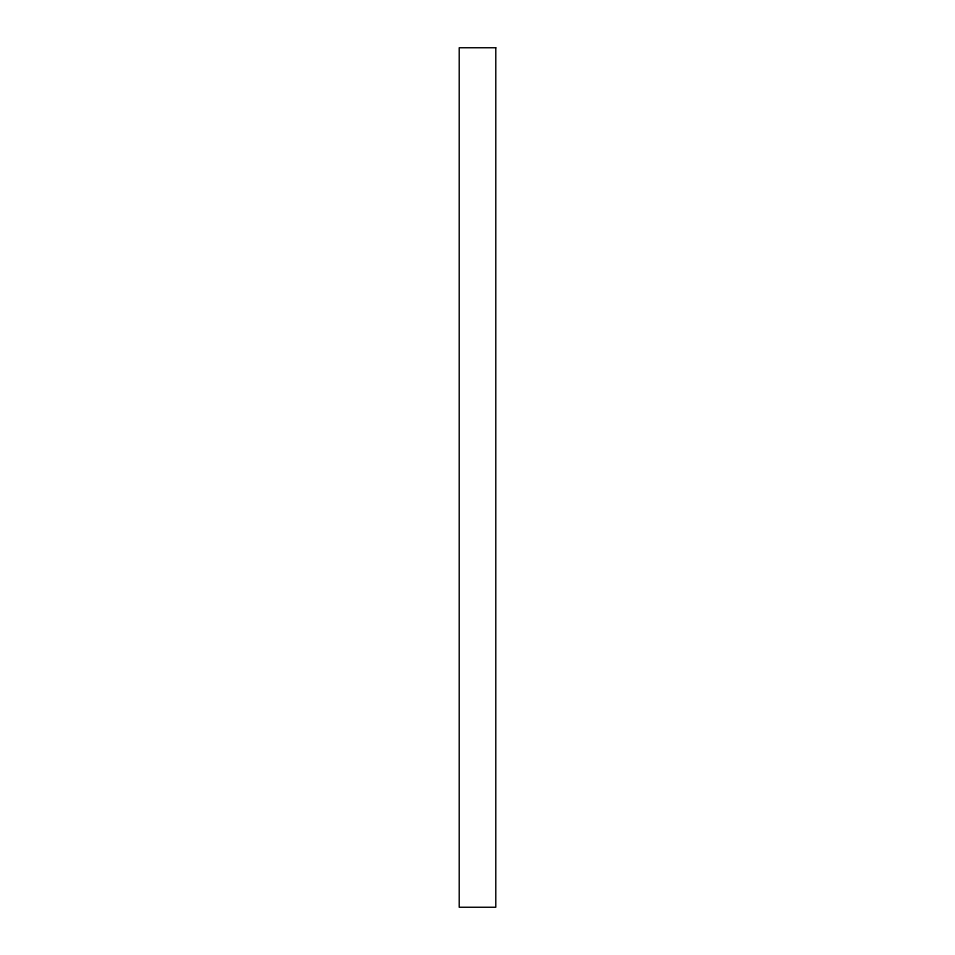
<?xml version="1.0" encoding="UTF-8"?>
<svg xmlns="http://www.w3.org/2000/svg" width="955" height="955" viewBox="0 0 955 955"><rect width="100%" height="100%" fill="white"/><g stroke="black" fill="none" stroke-linecap="round" stroke-linejoin="round"><path stroke-width="1.43" d="M495.788 47.75L459.212 47.75L459.212 907.25L495.788 907.25L495.788 47.75"/></g></svg>
